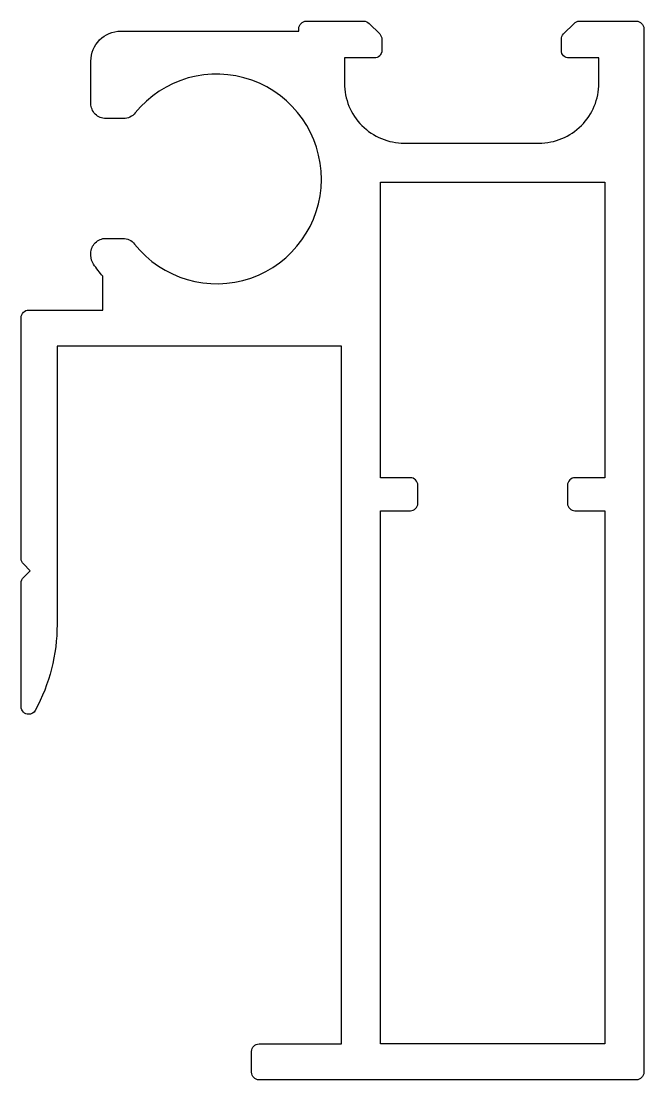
# Model space of a CAD drawing. Extents: x 1189.8 to 1210.6, y -193.2 to -157.9.
import ezdxf

# ---------------------------------------------------------------- set-up
doc = ezdxf.new("R2010")
doc.units = 0
doc.header["$LTSCALE"] = 15
doc.layers.get('0').update_dxf_attribs({"linetype": 'CONTINUOUS'})

msp = doc.modelspace()

# ---------------------------------------------------------------- linework, layer by layer
at = {"color": 0, "ltscale": 0.05}
for points in [[(1200.477, -191.995), (1200.477, -168.697), (1190.977, -168.697), (1190.977, -177.993, -0.125318), (1190.246, -180.862, -0.274639), (1190.027, -180.993), (1190.027, -180.993, -0.414214), (1189.777, -180.743), (1189.777, -176.602, -0.198912), (1189.85, -176.425), (1190.077, -176.199), (1189.85, -175.972, -0.198912), (1189.777, -175.795), (1189.777, -167.747, -0.414214), (1190.027, -167.497), (1192.506, -167.497), (1192.506, -166.369, -0.025513), (1192.195, -165.965, -0.15254), (1192.106, -165.68), (1192.106, -165.603, -0.414214), (1192.606, -165.103), (1193.171, -165.103, -0.229091), (1193.563, -165.292, 2.848951), (1193.585, -160.917, -0.226374), (1193.197, -161.103), (1192.606, -161.103, -0.414214), (1192.106, -160.603), (1192.106, -159.185, -0.414213), (1193.106, -158.185), (1199.053, -158.185), (1199.053, -158.102, -0.414214), (1199.303, -157.852), (1201.224, -157.852, -0.198912), (1201.4, -157.925), (1201.754, -158.279, -0.198912), (1201.827, -158.455), (1201.827, -158.831, -0.414214), (1201.577, -159.081), (1200.575, -159.081), (1200.575, -159.924, 0.414214), (1202.575, -161.924), (1207.075, -161.924, 0.414214), (1209.075, -159.924), (1209.075, -159.081), (1208.073, -159.081, -0.414214), (1207.823, -158.831), (1207.823, -158.455, -0.198912), (1207.896, -158.279), (1208.25, -157.925, -0.198912), (1208.426, -157.852), (1210.327, -157.852, -0.414214), (1210.577, -158.102), (1210.577, -192.945, -0.414214), (1210.327, -193.195), (1197.726, -193.195, -0.414214), (1197.476, -192.945), (1197.476, -192.245, -0.414214), (1197.726, -191.995)], [(1201.777, -163.224), (1209.277, -163.224), (1209.277, -173.095), (1208.277, -173.095, 0.414214), (1208.027, -173.345), (1208.027, -173.945, 0.414214), (1208.277, -174.195), (1209.277, -174.195), (1209.277, -191.995), (1201.777, -191.995), (1201.777, -174.195), (1202.777, -174.195, 0.414214), (1203.027, -173.945), (1203.027, -173.345, 0.414214), (1202.777, -173.095), (1201.777, -173.095)]]:
    msp.add_lwpolyline(points, format="xyb", close=True, dxfattribs=at)

doc.saveas('drawing.dxf')
